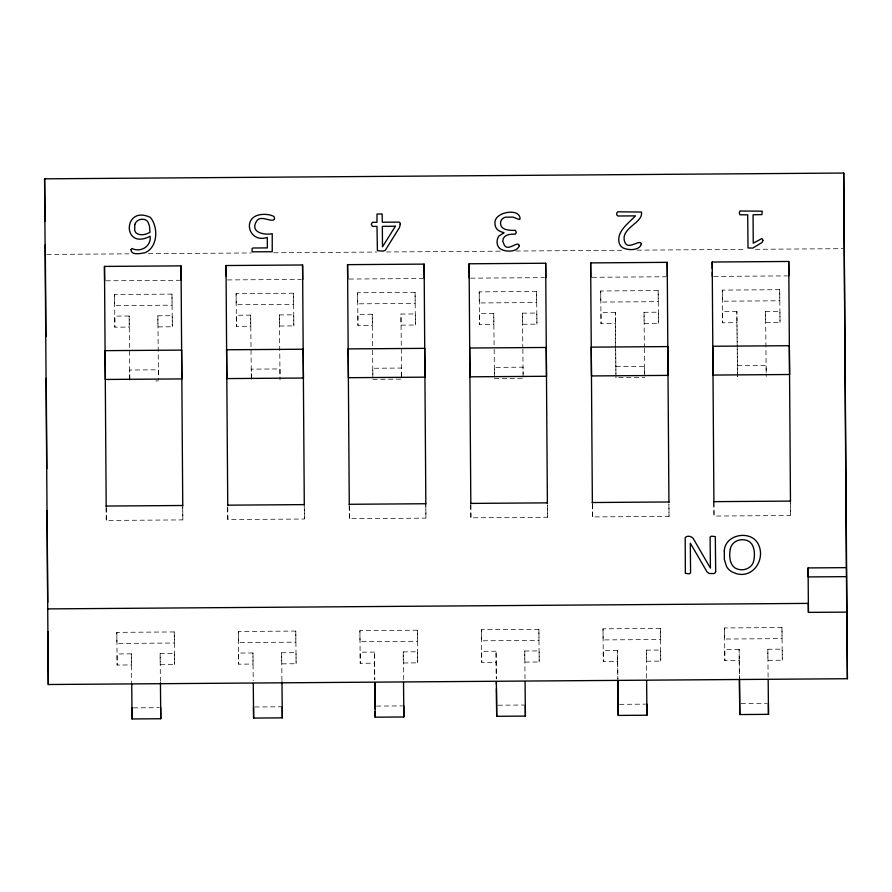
<?xml version="1.0" encoding="UTF-8"?>
<svg xmlns="http://www.w3.org/2000/svg" width="892" height="892" viewBox="0 0 892 892"><rect width="100%" height="100%" fill="white"/><g stroke="black" fill="none" stroke-linecap="round" stroke-linejoin="round"><path stroke-width="0.67" stroke-dasharray="4.46 3.34" d="M46.785 254.432L128.927 253.841M148.418 253.696L251.433 252.96M273.71 252.793L376.736 252.046M386.481 251.979L500.646 251.154M515.955 251.042L623.151 250.262M637.078 250.161L745.667 249.381M755.413 249.303L843.13 248.667M106.014 280.813L179.794 280.278M227.56 279.932L301.34 279.397M349.107 279.051L422.886 278.516M470.642 278.17L544.421 277.635M592.188 277.289L665.967 276.765M713.734 276.42L787.513 275.884M171.989 294.104L172.067 305.187L114.644 305.599L114.566 294.516L171.989 294.104L172.29 326.784L157.94 326.896L157.862 315.801L172.223 315.701L172.29 326.784M293.535 293.223L293.613 304.306L236.19 304.718L236.112 293.635L293.535 293.223L293.836 325.903L279.486 326.015L279.408 314.932L293.758 314.82L293.836 325.903M415.081 292.342L415.159 303.425L357.737 303.837L357.659 292.754L415.081 292.342L415.382 325.022L401.021 325.134L400.954 314.051L415.304 313.939L415.382 325.022M536.627 291.461L536.694 302.544L479.272 302.957L479.205 291.874L536.627 291.461L536.928 324.153L522.567 324.253L522.489 313.17L536.85 313.059L536.928 324.153M658.162 290.58L658.24 301.663L600.818 302.076L600.74 290.993L658.162 290.58L658.463 323.272L644.113 323.372L644.035 312.289L658.396 312.189L658.463 323.272M779.708 289.699L779.786 300.782L722.364 301.206L722.286 290.112L779.708 289.699L780.009 322.391L765.659 322.491L765.581 311.408L779.931 311.308L780.009 322.391M129.15 316.013L114.8 316.114L114.867 327.197L129.228 327.096L129.15 316.013L129.797 381.107L129.719 370.024L158.43 369.812L158.475 376.736M250.697 315.132L236.335 315.244L236.413 326.327L250.775 326.216L250.697 315.132L251.332 380.226L251.265 369.143L279.976 368.931L280.032 377.249M372.243 314.252L357.882 314.363L357.96 325.446L372.31 325.335L372.243 314.252L372.555 348.883M493.778 313.371L479.428 313.482L479.506 324.565L493.856 324.454L493.778 313.371L494.101 348.003M615.324 312.49L600.974 312.601L601.041 323.685L615.402 323.584L615.971 377.584L615.324 312.49L615.402 323.584M736.87 311.62L722.509 311.721L722.587 322.804L736.948 322.703L737.506 376.703L736.87 311.62L736.948 322.703M615.893 366.5L644.604 366.3L644.648 373.224M737.439 365.62L766.15 365.419L766.206 373.726M155.765 380.917L158.508 380.895M372.878 379.345L401.59 379.133L400.954 314.051M494.424 378.464L523.136 378.264M618.702 377.572L644.682 377.383M106.148 507.358L106.282 520.449L182.849 519.902L182.76 507.459M227.705 507.793L227.828 519.579L304.395 519.021L304.306 506.578M349.229 505.597L349.374 518.698L425.93 518.14L425.852 505.697M470.775 504.727L470.909 517.817L547.476 517.26L547.398 504.816M592.321 503.846L592.455 516.936L669.022 516.379L668.933 503.935M713.868 502.965L714.001 516.055L790.568 515.498L790.479 503.066M174.252 631.937L174.33 643.032L116.908 643.444L116.841 632.361L174.252 631.937L174.553 664.629L160.203 664.73L160.125 653.646L174.486 653.546L174.553 664.629M295.798 631.068L295.876 642.151L238.454 642.563L238.376 631.48L295.798 631.068L296.099 663.748L281.749 663.849L281.671 652.766L296.032 652.665L296.099 663.748M417.344 630.187L417.423 641.27L360 641.683L359.922 630.599L417.344 630.187L417.646 662.867L403.284 662.979L403.217 651.885L417.567 651.784L417.646 662.867M538.891 629.306L538.958 640.389L481.535 640.802L481.468 629.719L538.891 629.306L539.192 661.987L524.831 662.098L524.764 651.015L539.114 650.904L539.192 661.987M660.437 628.425L660.504 639.508L603.081 639.921L603.014 628.838L660.437 628.425L660.738 661.106L646.377 661.217L646.299 650.134L660.66 650.023L660.738 661.106M781.972 627.544L782.05 638.627L724.627 639.04L724.549 627.957L781.972 627.544L782.273 660.236L767.923 660.336L767.845 649.253L782.206 649.142L782.273 660.236M131.414 653.858L117.064 653.959L117.131 665.042L131.492 664.941L131.414 653.858L131.681 682.949M252.96 652.977L238.61 653.078L238.677 664.161L253.038 664.061L252.96 652.977L253.205 680.674M374.506 652.097L360.145 652.197L360.223 663.28L374.573 663.18L374.752 679.804L374.506 652.097L374.573 663.18M496.052 651.216L481.691 651.316L481.769 662.41L496.119 662.299L496.298 678.923L496.052 651.216L496.119 662.299M617.587 650.335L603.237 650.446L603.315 661.529L617.665 661.418L617.855 679.425L617.587 650.335L617.665 661.418M739.133 649.454L724.783 649.566L724.85 660.649L739.212 660.537L739.401 678.544L739.133 649.454L739.212 660.537M133.354 707.858L159.322 707.668M254.889 706.977L280.868 706.787M376.435 706.096L402.415 705.907M497.981 705.215L523.961 705.026M619.527 704.334L645.496 704.145M741.062 703.453L767.042 703.264M790.423 502.408L790.568 515.498M765.581 311.408L766.217 376.502M767.845 649.253L768.112 678.333M722.286 290.112L722.587 322.804M724.549 627.957L724.85 660.649M668.9 504.593L669.022 516.379M644.035 312.289L644.358 346.91M644.414 348.293L644.66 375.989M646.299 650.134L646.566 679.213M600.74 290.993L601.041 323.685M603.014 628.838L603.315 661.529M547.353 505.474L547.476 517.26M522.489 313.17L522.812 347.791M522.868 349.173L523.125 376.87M524.764 651.015L525.009 678.712M494.157 349.385L494.413 377.082L494.346 367.381L523.058 367.17L523.102 374.105M479.205 291.874L479.506 324.565M481.468 629.719L481.769 662.41M425.796 505.05L425.93 518.14M403.217 651.885L403.463 679.592M372.611 350.255L372.867 377.963L372.8 368.262L401.512 368.05L401.567 376.368M357.659 292.754L357.96 325.446M359.922 630.599L360.223 663.28M304.25 505.931L304.395 519.021M279.408 314.932L280.043 380.014M281.671 652.766L281.939 681.856M236.112 293.635L236.413 326.327M238.376 631.48L238.677 664.161M182.715 506.801L182.849 519.902M157.862 315.801L158.486 379.513M160.125 653.646L160.382 681.354M114.566 294.516L114.867 327.197M116.841 632.361L117.131 665.042M713.912 502.229L714.001 516.055M592.377 504.493L592.455 516.936M470.831 505.374L470.909 517.817M349.285 506.255L349.374 518.698M227.739 507.135L227.828 519.579M106.204 508.016L106.282 520.449"/><path stroke-width="1.34" d="M44.6 178.835L843.721 173.048L847.4 678.723L48.279 684.51L44.6 178.835L45.046 221.45M106.193 506.634L104.475 266.418L181.031 265.872L181.188 280.266M227.739 505.753L226.01 265.537L302.578 264.991L302.734 279.386M349.274 504.872L347.557 264.656L424.124 264.11L424.269 278.505M470.82 503.991L469.103 263.787L545.67 263.229L545.815 277.635M592.366 503.11L590.649 262.906L667.205 262.348L667.361 276.754M713.912 502.229L712.195 262.025L788.751 261.467L788.907 275.873M106.137 506.054L182.693 505.496M227.672 505.173L304.239 504.616M349.218 504.292L425.785 503.735M470.764 503.411L547.331 502.854M592.31 502.53L668.866 501.973M713.845 501.65L790.412 501.103M846.698 612.113L808.42 612.391L808.085 567.925L846.374 567.647L847.4 678.723M846.463 576.645L808.185 576.923L808.085 567.925M47.488 608.902L808.33 603.393L808.42 612.391M131.737 684.32L132.061 718.952L160.772 718.74L160.694 707.657M253.283 683.439L253.596 718.071L282.307 717.859L282.24 706.776M375.086 708.872L374.818 682.558L375.142 717.19L403.853 716.978L403.786 705.895M496.398 684.454L496.365 681.689L496.688 716.309L525.399 716.098L525.321 705.014M618.234 715.429L617.911 680.808L618.234 715.429L646.945 715.217L646.867 704.134M739.78 714.548L739.457 679.927L739.78 714.548L768.48 714.347L768.413 703.253M768.168 679.715L768.48 714.347M712.195 262.025L712.262 268.57M712.295 272.495L712.34 276.42M646.622 680.596L646.945 715.217M590.649 262.906L590.794 277.3M525.076 681.477L525.399 716.098M496.443 688.613L496.688 716.309M469.103 263.787L469.259 278.181M403.53 682.358L403.853 716.978M347.557 264.656L347.713 279.062M281.972 681.845L282.307 717.859M226.01 265.537L226.122 276.018M160.437 682.726L160.772 718.74M104.475 266.418L104.62 280.824M45.291 244.821L45.938 336.563M843.721 173.048L846.374 567.647M788.751 261.467L790.468 501.683M667.205 262.348L668.933 502.553M545.67 263.229L547.387 503.434M424.124 264.11L425.841 504.315M375.108 711.649L375.142 717.19M302.578 264.991L304.295 505.195M253.529 706.988L253.596 718.071M181.031 265.872L182.749 506.076M131.983 707.869L132.061 718.952M46.217 378.32L46.83 468.779M47.109 510.536L47.722 602.39M47.923 631.625L48.279 684.51M131.079 249.548C130.801 255.837 141.181 253.361 144.816 252.77C157.951 247.586 158.531 226.903 150.347 217.403C122.906 204.357 121.791 251.076 150.135 236.224C151.406 246.46 140.646 252.782 131.927 248.478L131.079 249.548M400.252 224.305L399.505 227.493L385.288 250.284L382.88 251.154L377.405 250.674L376.993 226.378L372.443 226.412L371.25 224.371L372.421 222.32L376.97 222.286L377.037 214.035L382.155 214.002L382.322 222.242L398.813 222.119L399.884 222.521L400.252 224.305M519.322 245.668C517.126 252.536 505.039 252.246 499.877 248.556C496.264 245.456 496.287 239.658 498.94 235.967C507.459 230.47 504.125 234.563 497.714 229.891A9.098 8.429 -0.6 0 1 495.027 223.914C492.819 211.906 520.593 207.189 520.036 219.109L519.4 219.521L512.978 217.113L505.318 217.202A6.69 6.199 -0.6 0 0 500.512 223.413C500.891 230.604 510.135 230.426 515.431 230.359L516.267 232.277L515.531 234.083C511.228 234.261 505.675 233.905 503.333 238.387L502.742 241.264L504.393 245.289C508.418 251.734 517.984 240.126 519.322 245.668M641.348 244.241C639.374 250.674 628.414 250.485 623.24 247.987A9.21 8.541 -0.6 0 1 619.405 243.739C615.725 231.809 628.459 223.413 635.416 215.875L617.877 216.009L616.74 214.849L616.729 213.01L617.822 211.794L641.426 212.051C643.645 222.855 620.23 227.951 624.612 241.487C627.411 251.577 640.478 238.019 641.348 244.241M274.558 218.696C272.985 223.859 260.353 213.757 256.361 221.517C249.86 232.411 264.433 235.41 272.227 233.659L272.238 251.734L252.135 251.823L252.101 248.589L252.927 248.009L267.344 247.898L267.277 237.428C248.991 243.706 241.253 217.057 260.91 214.582A23.493 21.765 -0.6 0 1 270.677 215.162L273.911 216.388L274.558 218.696M762.928 240.327L762.036 242.501L752.792 248.088L748.02 247.987L747.708 214.838L739.947 214.76L739.278 212.876L739.97 211.014L762.214 211.181L761.924 214.604L753.06 214.794L753.249 243.204L761.958 238.487L762.928 240.327M724.304 550.977L724.349 559.563L726.556 566.532A14.082 13.045 -0.6 0 0 734.016 572.764C752.391 580.703 766.953 558.671 757.62 542.972C749.614 529.803 724.828 534.631 724.304 550.977M730.303 549.149C728.82 556.519 729.723 567.825 738.866 569.442C745.299 570.969 752.658 567.279 753.818 560.455C755.279 553.107 754.554 541.656 745.344 540.05C738.844 538.523 731.395 542.213 730.303 549.149M134.77 224.483L134.714 230.515L135.93 232.834C139.988 236.09 145.887 234.752 150.012 232.266L149.455 226.033L147.938 222.019A5.776 5.352 -0.6 0 0 143.88 219.399C140.066 218.562 135.963 220.692 134.77 224.483M715.685 571.449L714.983 573.099L713.444 573.601L709.251 573.489L707.155 572.106L690.319 543.172L690.586 572.932L689.193 573.812L685.357 573.344L685.201 537.53C687.743 534.81 692.972 536.571 694.11 540.028L710.422 568.115L710.099 537.029L711.481 536.17L715.317 536.605L715.685 571.449M395.379 226.245L382.49 246.839L382.356 226.345L395.379 226.245M181.6 350.11L105.033 350.656L105.334 379.468L181.901 378.91L181.6 350.11M303.146 349.229L226.579 349.775L226.88 378.587L303.447 378.03L303.146 349.229M424.681 348.348L348.125 348.906L348.426 377.706L424.993 377.149L424.681 348.348M546.227 347.467L469.671 348.025L469.972 376.825L546.528 376.268L546.227 347.467M667.774 346.587L591.206 347.144L591.508 375.945L668.075 375.387L667.774 346.587M789.32 345.706L712.753 346.263L713.054 375.064L789.621 374.506L789.32 345.706"/></g></svg>
